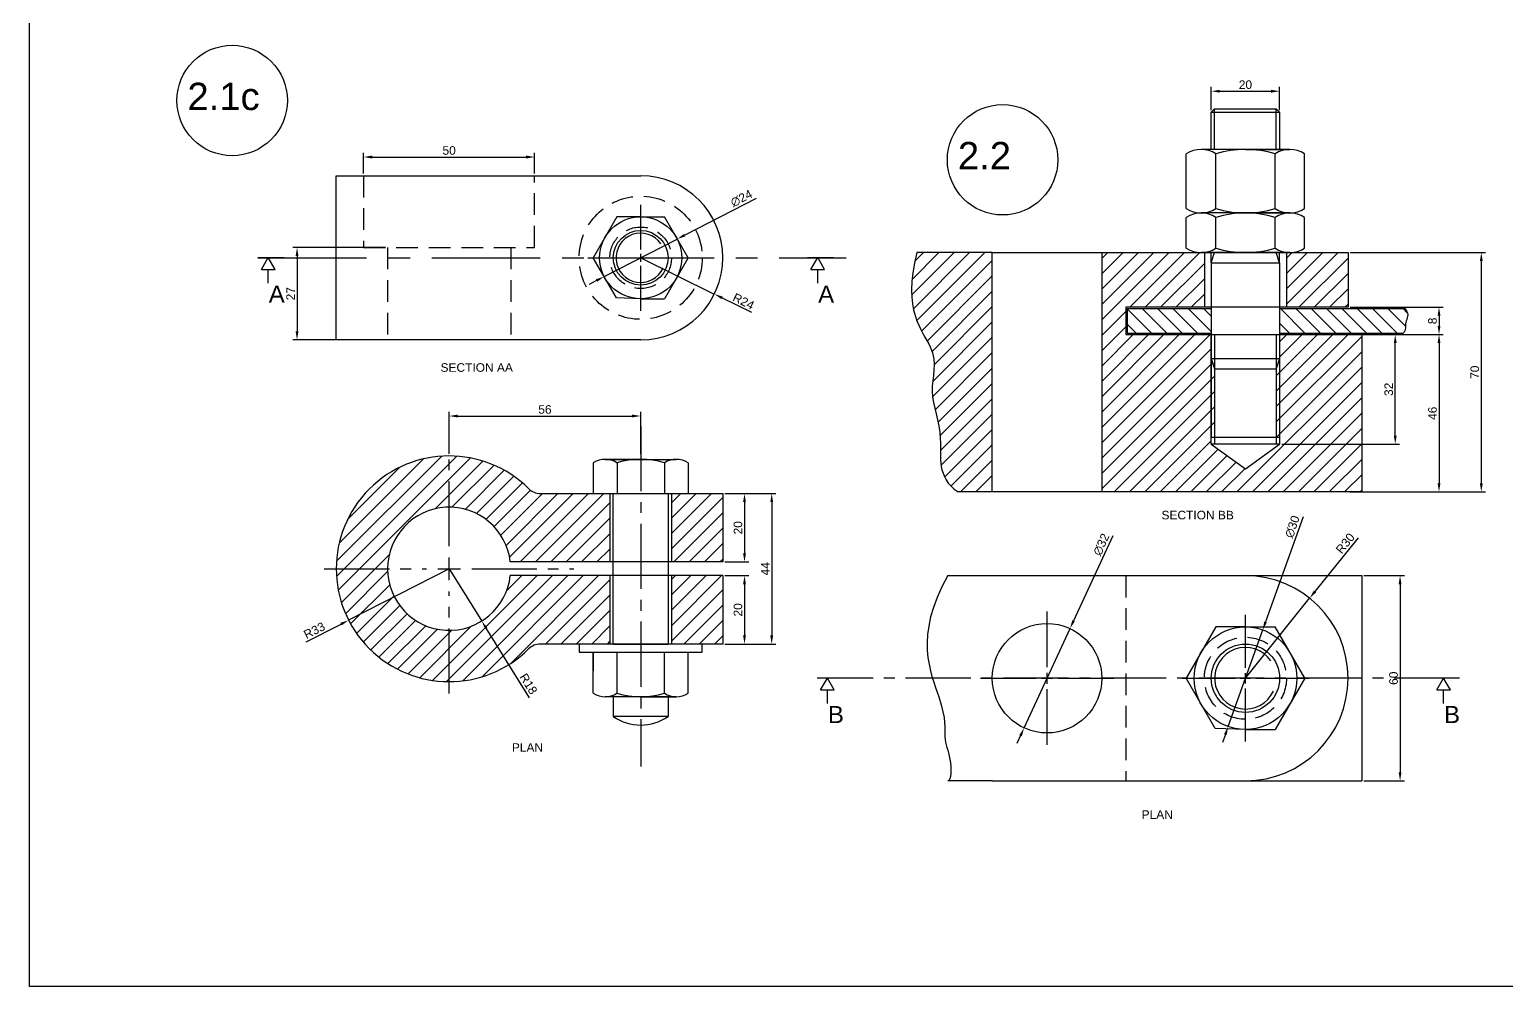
# Model space of a CAD drawing. Header units: millimetres. Extents: x 3067 to 6578, y 1382 to 1935.
# Drawn here: x 4520.3 to 4952.1, y 1474.3 to 1754.1 of the extents above; entities that cross this region are included whole.
import ezdxf

# ---------------------------------------------------------------- set-up
doc = ezdxf.new("R2010")
doc.units = ezdxf.units.MM
for name, pattern in [('CENTER', [50.8, 31.75, -6.35, 6.35, -6.35]), ('CENTER2', [28.575, 19.05, -3.175, 3.175, -3.175]), ('HIDDEN', [9.525, 6.35, -3.175])]:
    doc.linetypes.add(name, pattern=pattern)
doc.styles.get("Standard").update_dxf_attribs({"font": 'arial.ttf'})
doc.dimstyles.new('chella', dxfattribs={"dimtxt": 2.5, "dimasz": 2.5, "dimexe": 1.25, "dimexo": 0.625, "dimtad": 1, "dimdec": 0, "dimtxsty": 'Standard', "dimcen": 2.5, "dimclrd": 3, "dimclre": 3, "dimclrt": 4, "dimadec": 0, "dimazin": 0, "dimtfac": 1, "dimtdec": 0, "dimtmove": 0, "dimatfit": 3, "dimfxl": 1, "dimarcsym": 0})

# ---------------------------------------------------------------- blocks, each defined once
blk = doc.blocks.new('*U19')
at = {"color": 0, "linetype": 'CENTER2', "transparency": 16777216}
for p, q in [((0, 3.2), (0, 19.5)), ((-19.5, 0), (-3.2, 0)), ((3.2, 0), (19.5, 0)), ((0, -19.5), (0, -3.2))]:
    blk.add_line(p, q, dxfattribs=at)
at = {"color": 0, "linetype": 'Continuous', "transparency": 16777216}
for p, q in [((-1.6, 0), (1.6, 0)), ((0, -1.6), (0, 1.6))]:
    blk.add_line(p, q, dxfattribs=at)
blk = doc.blocks.new('*U20')
at = {"color": 0, "linetype": 'CENTER2', "transparency": 16777216}
for p, q in [((0, 6.6), (0, 36.5)), ((-36.5, 0), (-6.6, 0)), ((6.6, 0), (36.5, 0)), ((0, -36.5), (0, -6.6))]:
    blk.add_line(p, q, dxfattribs=at)
at = {"color": 0, "linetype": 'Continuous', "transparency": 16777216}
for p, q in [((-3.3, 0), (3.3, 0)), ((0, -3.3), (0, 3.3))]:
    blk.add_line(p, q, dxfattribs=at)
blk = doc.blocks.new('*U21')
at = {"color": 0, "linetype": 'CENTER2', "transparency": 16777216}
for p, q in [((0, 2.4), (0, 15.5)), ((-15.5, 0), (-2.4, 0)), ((2.4, 0), (15.5, 0)), ((0, -15.5), (0, -2.4))]:
    blk.add_line(p, q, dxfattribs=at)
at = {"color": 0, "linetype": 'Continuous', "transparency": 16777216}
for p, q in [((-1.2, 0), (1.2, 0)), ((0, -1.2), (0, 1.2))]:
    blk.add_line(p, q, dxfattribs=at)
blk = doc.blocks.new('*U22')
at = {"color": 0, "linetype": 'CENTER2', "transparency": 16777216}
for p, q in [((0, 3), (0, 18.5)), ((-18.5, 0), (-3, 0)), ((3, 0), (18.5, 0)), ((0, -18.5), (0, -3))]:
    blk.add_line(p, q, dxfattribs=at)
at = {"color": 0, "linetype": 'Continuous', "transparency": 16777216}
for p, q in [((-1.5, 0), (1.5, 0)), ((0, -1.5), (0, 1.5))]:
    blk.add_line(p, q, dxfattribs=at)
blk = doc.blocks.new('*D47')
at = {"color": 3, "lineweight": -2, "transparency": 16777216}
for p, q in [((4618.01, 1712), (4618.01, 1718.09)), ((4620.51, 1716.84), (4665.51, 1716.84)), ((4668.01, 1712), (4668.01, 1718.09))]:
    blk.add_line(p, q, dxfattribs=at)
at = {"color": 3, "transparency": 16777216}
for points in [[(4620.51, 1717.26), (4620.51, 1716.42), (4618.01, 1716.84)], [(4665.51, 1717.26), (4665.51, 1716.42), (4668.01, 1716.84)]]:
    blk.add_solid(points, dxfattribs=at)
at = {"layer": 'Defpoints', "color": 0, "transparency": 16777216}
for p in [(4668.01, 1716.84), (4618.01, 1711.38), (4668.01, 1711.38)]:
    blk.add_point(p, dxfattribs=at)
at = {"color": 4, "transparency": 16777216, "insert": (4643.01, 1718.74), "char_height": 2.5, "attachment_point": 5}
blk.add_mtext('50', dxfattribs=at)
blk = doc.blocks.new('*D48')
at = {"color": 3, "lineweight": -2, "transparency": 16777216}
for p, q in [((4732.73, 1704.73), (4711.9, 1694.01)), ((4688.34, 1681.89), (4709.68, 1692.87)), ((4686.12, 1680.74), (4683.9, 1679.6))]:
    blk.add_line(p, q, dxfattribs=at)
at = {"color": 3, "transparency": 16777216}
for points in [[(4711.71, 1694.38), (4712.09, 1693.64), (4709.68, 1692.87)], [(4685.93, 1681.11), (4686.31, 1680.37), (4688.34, 1681.89)]]:
    blk.add_solid(points, dxfattribs=at)
at = {"layer": 'Defpoints', "color": 0, "transparency": 16777216}
for p in [(4709.68, 1692.87), (4688.34, 1681.89)]:
    blk.add_point(p, dxfattribs=at)
at = {"color": 4, "transparency": 16777216, "insert": (4728.47, 1704.76), "char_height": 2.5, "attachment_point": 5, "rotation": 27.2311}
blk.add_mtext('∅24', dxfattribs=at)
blk = doc.blocks.new('*D49')
at = {"color": 3, "lineweight": -2, "transparency": 16777216}
for p, q in [((4699.01, 1687.38), (4720.54, 1676.77)), ((4731.5, 1671.38), (4722.78, 1675.67))]:
    blk.add_line(p, q, dxfattribs=at)
at = {"color": 3, "transparency": 16777216}
blk.add_solid([(4722.97, 1676.04), (4722.6, 1675.3), (4720.54, 1676.77)], dxfattribs=at)
at = {"layer": 'Defpoints', "color": 0, "transparency": 16777216}
for p in [(4699.01, 1687.38), (4720.54, 1676.77)]:
    blk.add_point(p, dxfattribs=at)
at = {"color": 4, "transparency": 16777216, "insert": (4729.09, 1674.66), "char_height": 2.5, "attachment_point": 5, "rotation": 333.7832}
blk.add_mtext('R24', dxfattribs=at)
blk = doc.blocks.new('*D50')
at = {"color": 3, "lineweight": -2, "transparency": 16777216}
for p, q in [((4723.64, 1618.45), (4730.61, 1618.45)), ((4729.36, 1615.95), (4729.36, 1600.95)), ((4723.64, 1598.45), (4730.61, 1598.45))]:
    blk.add_line(p, q, dxfattribs=at)
at = {"color": 3, "transparency": 16777216}
for points in [[(4728.94, 1615.95), (4729.77, 1615.95), (4729.36, 1618.45)], [(4728.94, 1600.95), (4729.77, 1600.95), (4729.36, 1598.45)]]:
    blk.add_solid(points, dxfattribs=at)
at = {"layer": 'Defpoints', "color": 0, "transparency": 16777216}
for p in [(4723.01, 1618.45), (4723.01, 1598.45), (4729.36, 1598.45)]:
    blk.add_point(p, dxfattribs=at)
at = {"color": 4, "transparency": 16777216, "insert": (4727.46, 1608.45), "char_height": 2.5, "attachment_point": 5, "rotation": 90}
blk.add_mtext('20', dxfattribs=at)
blk = doc.blocks.new('*D51')
at = {"color": 3, "lineweight": -2, "transparency": 16777216}
for p, q in [((4723.64, 1594.45), (4730.61, 1594.45)), ((4729.36, 1591.95), (4729.36, 1576.95)), ((4723.64, 1574.45), (4730.61, 1574.45))]:
    blk.add_line(p, q, dxfattribs=at)
at = {"color": 3, "transparency": 16777216}
for points in [[(4728.94, 1591.95), (4729.77, 1591.95), (4729.36, 1594.45)], [(4728.94, 1576.95), (4729.77, 1576.95), (4729.36, 1574.45)]]:
    blk.add_solid(points, dxfattribs=at)
at = {"layer": 'Defpoints', "color": 0, "transparency": 16777216}
for p in [(4723.01, 1594.45), (4723.01, 1574.45), (4729.36, 1574.45)]:
    blk.add_point(p, dxfattribs=at)
at = {"color": 4, "transparency": 16777216, "insert": (4727.46, 1584.45), "char_height": 2.5, "attachment_point": 5, "rotation": 90}
blk.add_mtext('20', dxfattribs=at)
blk = doc.blocks.new('*D52')
at = {"color": 3, "lineweight": -2, "transparency": 16777216}
for p, q in [((4723.64, 1618.45), (4738.56, 1618.45)), ((4737.31, 1615.95), (4737.31, 1576.95)), ((4723.64, 1574.45), (4738.56, 1574.45))]:
    blk.add_line(p, q, dxfattribs=at)
at = {"color": 3, "transparency": 16777216}
for points in [[(4736.89, 1615.95), (4737.73, 1615.95), (4737.31, 1618.45)], [(4736.89, 1576.95), (4737.73, 1576.95), (4737.31, 1574.45)]]:
    blk.add_solid(points, dxfattribs=at)
at = {"layer": 'Defpoints', "color": 0, "transparency": 16777216}
for p in [(4723.01, 1618.45), (4723.01, 1574.45), (4737.31, 1574.45)]:
    blk.add_point(p, dxfattribs=at)
at = {"color": 4, "transparency": 16777216, "insert": (4735.44, 1596.45), "char_height": 2.5, "attachment_point": 5, "rotation": 90}
blk.add_mtext('44', dxfattribs=at)
blk = doc.blocks.new('*D53')
at = {"color": 3, "lineweight": -2, "transparency": 16777216}
for p, q in [((4643.01, 1630.07), (4643.01, 1642.37)), ((4645.51, 1641.12), (4696.51, 1641.12)), ((4699.01, 1630.07), (4699.01, 1642.37))]:
    blk.add_line(p, q, dxfattribs=at)
at = {"color": 3, "transparency": 16777216}
for points in [[(4645.51, 1641.53), (4645.51, 1640.7), (4643.01, 1641.12)], [(4696.51, 1641.53), (4696.51, 1640.7), (4699.01, 1641.12)]]:
    blk.add_solid(points, dxfattribs=at)
at = {"layer": 'Defpoints', "color": 0, "transparency": 16777216}
for p in [(4699.01, 1641.12), (4643.01, 1629.45), (4699.01, 1629.45)]:
    blk.add_point(p, dxfattribs=at)
at = {"color": 4, "transparency": 16777216, "insert": (4671.01, 1643.02), "char_height": 2.5, "attachment_point": 5}
blk.add_mtext('56', dxfattribs=at)
blk = doc.blocks.new('*D54')
at = {"color": 3, "lineweight": -2, "transparency": 16777216}
for p, q in [((4643.01, 1596.45), (4613.63, 1581.42)), ((4601.25, 1575.08), (4611.41, 1580.28))]:
    blk.add_line(p, q, dxfattribs=at)
at = {"color": 3, "transparency": 16777216}
blk.add_solid([(4611.22, 1580.65), (4611.6, 1579.91), (4613.63, 1581.42)], dxfattribs=at)
at = {"layer": 'Defpoints', "color": 0, "transparency": 16777216}
for p in [(4643.01, 1596.45), (4613.63, 1581.42)]:
    blk.add_point(p, dxfattribs=at)
at = {"color": 4, "transparency": 16777216, "insert": (4603.6, 1578.42), "char_height": 2.5, "attachment_point": 5, "rotation": 27.0947}
blk.add_mtext('R33', dxfattribs=at)
blk = doc.blocks.new('*D55')
at = {"color": 3, "lineweight": -2, "transparency": 16777216}
for p, q in [((4643.01, 1596.45), (4652.53, 1581.17)), ((4666.51, 1558.72), (4653.85, 1579.05))]:
    blk.add_line(p, q, dxfattribs=at)
at = {"color": 3, "transparency": 16777216}
blk.add_solid([(4654.2, 1579.27), (4653.5, 1578.83), (4652.53, 1581.17)], dxfattribs=at)
at = {"layer": 'Defpoints', "color": 0, "transparency": 16777216}
for p in [(4643.01, 1596.45), (4652.53, 1581.17)]:
    blk.add_point(p, dxfattribs=at)
at = {"color": 4, "transparency": 16777216, "insert": (4666.21, 1562.8), "char_height": 2.5, "attachment_point": 5, "rotation": 301.9174}
blk.add_mtext('R18', dxfattribs=at)
blk = doc.blocks.new('*D56')
at = {"color": 3, "lineweight": -2, "transparency": 16777216}
for p, q in [((4865.81, 1730.55), (4865.81, 1737.33)), ((4868.31, 1736.08), (4883.31, 1736.08)), ((4885.81, 1730.55), (4885.81, 1737.33))]:
    blk.add_line(p, q, dxfattribs=at)
at = {"color": 3, "transparency": 16777216}
for points in [[(4868.31, 1736.5), (4868.31, 1735.67), (4865.81, 1736.08)], [(4883.31, 1736.5), (4883.31, 1735.67), (4885.81, 1736.08)]]:
    blk.add_solid(points, dxfattribs=at)
at = {"layer": 'Defpoints', "color": 0, "transparency": 16777216}
for p in [(4885.81, 1736.08), (4865.81, 1729.92), (4885.81, 1729.92)]:
    blk.add_point(p, dxfattribs=at)
at = {"color": 4, "transparency": 16777216, "insert": (4875.81, 1737.98), "char_height": 2.5, "attachment_point": 5}
blk.add_mtext('20', dxfattribs=at)
blk = doc.blocks.new('*D57')
at = {"color": 3, "lineweight": -2, "transparency": 16777216}
for p, q in [((4906.44, 1672.92), (4933.65, 1672.92)), ((4932.4, 1670.42), (4932.4, 1667.42)), ((4906.44, 1664.92), (4933.65, 1664.92))]:
    blk.add_line(p, q, dxfattribs=at)
at = {"color": 3, "transparency": 16777216}
for points in [[(4931.99, 1670.42), (4932.82, 1670.42), (4932.4, 1672.92)], [(4931.99, 1667.42), (4932.82, 1667.42), (4932.4, 1664.92)]]:
    blk.add_solid(points, dxfattribs=at)
at = {"layer": 'Defpoints', "color": 0, "transparency": 16777216}
for p in [(4905.81, 1672.92), (4905.81, 1664.92), (4932.4, 1664.92)]:
    blk.add_point(p, dxfattribs=at)
at = {"color": 4, "transparency": 16777216, "insert": (4930.5, 1668.92), "char_height": 2.5, "attachment_point": 5, "rotation": 90}
blk.add_mtext('8', dxfattribs=at)
blk = doc.blocks.new('*D58')
at = {"color": 3, "lineweight": -2, "transparency": 16777216}
for p, q in [((4910.44, 1664.92), (4933.65, 1664.92)), ((4932.4, 1662.42), (4932.4, 1621.42)), ((4910.44, 1618.92), (4933.65, 1618.92))]:
    blk.add_line(p, q, dxfattribs=at)
at = {"color": 3, "transparency": 16777216}
for points in [[(4931.99, 1662.42), (4932.82, 1662.42), (4932.4, 1664.92)], [(4931.99, 1621.42), (4932.82, 1621.42), (4932.4, 1618.92)]]:
    blk.add_solid(points, dxfattribs=at)
at = {"layer": 'Defpoints', "color": 0, "transparency": 16777216}
for p in [(4909.81, 1664.92), (4909.81, 1618.92), (4932.4, 1618.92)]:
    blk.add_point(p, dxfattribs=at)
at = {"color": 4, "transparency": 16777216, "insert": (4930.5, 1641.92), "char_height": 2.5, "attachment_point": 5, "rotation": 90}
blk.add_mtext('46', dxfattribs=at)
blk = doc.blocks.new('*D59')
at = {"color": 3, "lineweight": -2, "transparency": 16777216}
for p, q in [((4886.44, 1664.92), (4920.85, 1664.92)), ((4919.6, 1635.42), (4919.6, 1662.42)), ((4886.44, 1632.92), (4920.85, 1632.92))]:
    blk.add_line(p, q, dxfattribs=at)
at = {"color": 3, "transparency": 16777216}
for points in [[(4919.18, 1662.42), (4920.02, 1662.42), (4919.6, 1664.92)], [(4919.18, 1635.42), (4920.02, 1635.42), (4919.6, 1632.92)]]:
    blk.add_solid(points, dxfattribs=at)
at = {"layer": 'Defpoints', "color": 0, "transparency": 16777216}
for p in [(4885.81, 1664.92), (4919.6, 1664.92), (4885.81, 1632.92)]:
    blk.add_point(p, dxfattribs=at)
at = {"color": 4, "transparency": 16777216, "insert": (4917.7, 1648.92), "char_height": 2.5, "attachment_point": 5, "rotation": 90}
blk.add_mtext('32', dxfattribs=at)
blk = doc.blocks.new('*D60')
at = {"color": 3, "lineweight": -2, "transparency": 16777216}
for p, q in [((4906.44, 1688.92), (4946.01, 1688.92)), ((4944.76, 1686.42), (4944.76, 1621.42)), ((4906.44, 1618.92), (4946.01, 1618.92))]:
    blk.add_line(p, q, dxfattribs=at)
at = {"color": 3, "transparency": 16777216}
for points in [[(4944.35, 1686.42), (4945.18, 1686.42), (4944.76, 1688.92)], [(4944.35, 1621.42), (4945.18, 1621.42), (4944.76, 1618.92)]]:
    blk.add_solid(points, dxfattribs=at)
at = {"layer": 'Defpoints', "color": 0, "transparency": 16777216}
for p in [(4905.81, 1688.92), (4905.81, 1618.92), (4944.76, 1618.92)]:
    blk.add_point(p, dxfattribs=at)
at = {"color": 4, "transparency": 16777216, "insert": (4942.86, 1653.92), "char_height": 2.5, "attachment_point": 5, "rotation": 90}
blk.add_mtext('70', dxfattribs=at)
blk = doc.blocks.new('*D61')
at = {"color": 3, "lineweight": -2, "transparency": 16777216}
for p, q in [((4837.05, 1606.13), (4825.57, 1581.25)), ((4811.11, 1549.93), (4824.52, 1578.98)), ((4810.06, 1547.66), (4809.02, 1545.39))]:
    blk.add_line(p, q, dxfattribs=at)
at = {"color": 3, "transparency": 16777216}
for points in [[(4825.19, 1581.43), (4825.94, 1581.08), (4824.52, 1578.98)], [(4809.68, 1547.83), (4810.44, 1547.48), (4811.11, 1549.93)]]:
    blk.add_solid(points, dxfattribs=at)
at = {"layer": 'Defpoints', "color": 0, "transparency": 16777216}
for p in [(4824.52, 1578.98), (4811.11, 1549.93)]:
    blk.add_point(p, dxfattribs=at)
at = {"color": 4, "transparency": 16777216, "insert": (4833.68, 1603.54), "char_height": 2.5, "attachment_point": 5, "rotation": 65.2284}
blk.add_mtext('∅32', dxfattribs=at)
blk = doc.blocks.new('*D62')
at = {"color": 3, "lineweight": -2, "transparency": 16777216}
for p, q in [((4908.73, 1605.5), (4896.14, 1589.81)), ((4875.81, 1564.45), (4894.58, 1587.86))]:
    blk.add_line(p, q, dxfattribs=at)
at = {"color": 3, "transparency": 16777216}
blk.add_solid([(4895.82, 1590.07), (4896.47, 1589.55), (4894.58, 1587.86)], dxfattribs=at)
at = {"layer": 'Defpoints', "color": 0, "transparency": 16777216}
for p in [(4894.58, 1587.86), (4875.81, 1564.45)]:
    blk.add_point(p, dxfattribs=at)
at = {"color": 4, "transparency": 16777216, "insert": (4904.99, 1603.88), "char_height": 2.5, "attachment_point": 5, "rotation": 51.2772}
blk.add_mtext('R30', dxfattribs=at)
blk = doc.blocks.new('*D63')
at = {"color": 3, "lineweight": -2, "transparency": 16777216}
for p, q in [((4910.44, 1594.45), (4922.26, 1594.45)), ((4921.01, 1591.95), (4921.01, 1536.95)), ((4910.44, 1534.45), (4922.26, 1534.45))]:
    blk.add_line(p, q, dxfattribs=at)
at = {"color": 3, "transparency": 16777216}
for points in [[(4920.6, 1591.95), (4921.43, 1591.95), (4921.01, 1594.45)], [(4920.6, 1536.95), (4921.43, 1536.95), (4921.01, 1534.45)]]:
    blk.add_solid(points, dxfattribs=at)
at = {"layer": 'Defpoints', "color": 0, "transparency": 16777216}
for p in [(4909.81, 1594.45), (4909.81, 1534.45), (4921.01, 1534.45)]:
    blk.add_point(p, dxfattribs=at)
at = {"color": 4, "transparency": 16777216, "insert": (4919.11, 1564.45), "char_height": 2.5, "attachment_point": 5, "rotation": 90}
blk.add_mtext('60', dxfattribs=at)
blk = doc.blocks.new('*D64')
at = {"color": 3, "lineweight": -2, "transparency": 16777216}
for p, q in [((4892.66, 1611.63), (4881.7, 1580.93)), ((4870.77, 1550.33), (4880.86, 1578.58)), ((4869.93, 1547.97), (4869.09, 1545.62))]:
    blk.add_line(p, q, dxfattribs=at)
at = {"color": 3, "transparency": 16777216}
for points in [[(4881.31, 1581.07), (4882.09, 1580.79), (4880.86, 1578.58)], [(4869.54, 1548.11), (4870.32, 1547.83), (4870.77, 1550.33)]]:
    blk.add_solid(points, dxfattribs=at)
at = {"layer": 'Defpoints', "color": 0, "transparency": 16777216}
for p in [(4880.86, 1578.58), (4870.77, 1550.33)]:
    blk.add_point(p, dxfattribs=at)
at = {"color": 4, "transparency": 16777216, "insert": (4889.53, 1608.74), "char_height": 2.5, "attachment_point": 5, "rotation": 70.3503}
blk.add_mtext('∅30', dxfattribs=at)
blk = doc.blocks.new('*D89')
at = {"color": 3, "lineweight": -2, "transparency": 16777216}
for p, q in [((4624.39, 1690.38), (4597.29, 1690.38)), ((4598.54, 1687.88), (4598.54, 1665.88)), ((4624.39, 1663.38), (4597.29, 1663.38))]:
    blk.add_line(p, q, dxfattribs=at)
at = {"color": 3, "transparency": 16777216}
for points in [[(4598.13, 1687.88), (4598.96, 1687.88), (4598.54, 1690.38)], [(4598.13, 1665.88), (4598.96, 1665.88), (4598.54, 1663.38)]]:
    blk.add_solid(points, dxfattribs=at)
at = {"layer": 'Defpoints', "color": 0, "transparency": 16777216}
for p in [(4625.01, 1690.38), (4598.54, 1663.38), (4625.01, 1663.38)]:
    blk.add_point(p, dxfattribs=at)
at = {"color": 4, "transparency": 16777216, "insert": (4596.66, 1676.88), "char_height": 2.5, "attachment_point": 5, "rotation": 90}
blk.add_mtext('27', dxfattribs=at)

msp = doc.modelspace()

# ---------------------------------------------------------------- hatches: boundary and pattern name
h = msp.add_hatch()
h.set_pattern_fill('ANSI31', color=3)
h.set_pattern_definition([(45, (1808.2874, -305.64), (-2.245064, 2.245064), [])])
edge = h.paths.add_edge_path()
edge.add_line((4801.81, 1688.92), (4779.74, 1688.92))
edge.add_spline(control_points=[(4779.74, 1688.92), (4775.35, 1671.75), (4787.61, 1660.5), (4782.36, 1648.5), (4788.36, 1635.25), (4785.36, 1623.25), (4791.79, 1618.92)], knot_values=[0, 0, 0, 0, 1, 2, 3, 4, 4, 4, 4], degree=3, periodic=0)
edge.add_line((4791.79, 1618.92), (4801.81, 1618.92))
edge.add_line((4801.81, 1618.92), (4801.81, 1688.92))
h.paths.add_polyline_path([(4865.81, 1664.92), (4840.81, 1664.92), (4840.81, 1672.92), (4863.81, 1672.92), (4863.81, 1688.92), (4833.81, 1688.92), (4833.81, 1618.92), (4875.81, 1618.92), (4875.81, 1625.66), (4865.81, 1632.92)])
h.paths.add_polyline_path([(4905.81, 1688.92), (4887.81, 1688.92), (4887.81, 1672.92), (4905.81, 1672.92)])
h.paths.add_polyline_path([(4909.81, 1664.92), (4885.81, 1664.92), (4885.81, 1661.92), (4885.81, 1632.92), (4875.81, 1625.66), (4875.81, 1618.92), (4909.81, 1618.92)])
h.paths.add_polyline_path([(4866.81, 1654.92), (4865.81, 1657.92), (4865.81, 1634.92), (4866.81, 1634.92)], flags=17)
h.paths.add_polyline_path([(4885.81, 1657.92), (4884.81, 1654.92), (4884.81, 1634.92), (4885.81, 1634.92)], flags=17)
h = msp.add_hatch()
h.set_pattern_fill('ANSI31', color=3, angle=90)
h.set_pattern_definition([(135, (1808.2874, -305.64), (-2.245064, -2.245064), [])])
h.paths.add_polyline_path([(4865.81, 1665.32), (4865.81, 1672.52), (4841.21, 1672.52), (4841.21, 1665.32)])
edge = h.paths.add_edge_path()
edge.add_spline(control_points=[(4921.96, 1665.32), (4922.9, 1666.09), (4921.9, 1668.72), (4923.98, 1670.62), (4922.42, 1672.52)], knot_values=[0, 0, 0, 0, 1, 2, 2, 2, 2], degree=3, periodic=0)
edge.add_line((4922.42, 1672.52), (4885.81, 1672.52))
edge.add_line((4885.81, 1672.52), (4885.81, 1665.32))
edge.add_line((4885.81, 1665.32), (4921.96, 1665.32))
at = {"linetype": 'CENTER'}
h = msp.add_hatch(dxfattribs=at)
h.set_pattern_fill('ANSI31', color=3)
h.set_pattern_definition([(45, (1834.7244, -305.64), (-2.245064, 2.245064), [])])
h.paths.add_polyline_path([(4690.01, 1618.45), (4669.75, 1618.45, -0.197653), (4666.23, 1619.9, 0.197653), (4643.01, 1629.45), (4643.01, 1614.45, -0.381966), (4660.9, 1598.45), (4690.01, 1598.45)])
h.paths.add_polyline_path([(4643.01, 1614.45), (4643.01, 1629.45, 0.414214), (4610.01, 1596.45), (4625.01, 1596.45, -0.414214)])
h.paths.add_polyline_path([(4625.01, 1596.45), (4610.01, 1596.45, 0.414214), (4643.01, 1563.45), (4643.01, 1578.45, -0.414214)])
h.paths.add_polyline_path([(4666.23, 1573, -0.197653), (4669.75, 1574.45), (4690.01, 1574.45), (4690.01, 1594.45), (4660.9, 1594.45, -0.381966), (4643.01, 1578.45), (4643.01, 1563.45, 0.197653)])
h.paths.add_polyline_path([(4708.01, 1598.45), (4723.01, 1598.45), (4723.01, 1618.45), (4708.01, 1618.45)])
h.paths.add_polyline_path([(4723.01, 1594.45), (4708.01, 1594.45), (4708.01, 1574.45), (4723.01, 1574.45)])

# ---------------------------------------------------------------- linework, layer by layer
at = {"color": 4}
for p, q in [((4865.81, 1729.92), (4866.81, 1730.92)), ((4865.81, 1719.07), (4865.81, 1729.92)), ((4866.81, 1730.92), (4884.81, 1730.92)), ((4866.81, 1719.07), (4866.81, 1730.92)), ((4884.81, 1719.07), (4884.81, 1730.92)), ((4884.81, 1730.92), (4885.81, 1729.92)), ((4885.81, 1729.92), (4885.81, 1719.07)), ((4875.81, 1719.07), (4862.84, 1719.07)), ((4884.46, 1719.07), (4867.16, 1719.07)), ((4875.81, 1719.07), (4888.79, 1719.07)), ((4888.79, 1719.07), (4884.46, 1719.07)), ((4858.52, 1701.75), (4858.52, 1717.8)), ((4867.16, 1701.75), (4867.16, 1717.8)), ((4884.46, 1701.75), (4884.46, 1717.8)), ((4893.11, 1701.75), (4893.11, 1717.8)), ((4610.01, 1711.38), (4699.01, 1711.38)), ((4610.01, 1663.38), (4610.01, 1711.38)), ((4692.08, 1699.38), (4685.16, 1687.38)), ((4699.01, 1699.38), (4692.08, 1699.38)), ((4699.01, 1699.38), (4699.01, 1699.38)), ((4699.01, 1699.38), (4705.94, 1699.38)), ((4712.86, 1687.38), (4705.94, 1699.38)), ((4858.52, 1690.2), (4858.52, 1699.2)), ((4875.81, 1700.48), (4862.84, 1700.48)), ((4875.81, 1700.48), (4862.84, 1700.48)), ((4884.46, 1700.48), (4867.16, 1700.48)), ((4884.46, 1700.48), (4867.16, 1700.48)), ((4867.16, 1690.2), (4867.16, 1699.2)), ((4875.81, 1700.48), (4888.79, 1700.48)), ((4875.81, 1700.48), (4888.79, 1700.48)), ((4888.79, 1700.48), (4884.46, 1700.48)), ((4888.79, 1700.48), (4884.46, 1700.48)), ((4884.46, 1690.2), (4884.46, 1699.2)), ((4893.11, 1690.2), (4893.11, 1699.2)), ((4801.81, 1618.92), (4801.81, 1688.92)), ((4801.81, 1688.92), (4817.81, 1688.92)), ((4817.81, 1688.92), (4905.81, 1688.92)), ((4833.81, 1688.92), (4833.81, 1618.92)), ((4875.81, 1688.92), (4862.84, 1688.92)), ((4863.81, 1688.92), (4863.81, 1672.92)), ((4865.81, 1685.92), (4866.81, 1688.92)), ((4865.81, 1685.92), (4865.81, 1688.92)), ((4866.81, 1688.92), (4884.81, 1688.92)), ((4884.46, 1688.92), (4867.16, 1688.92)), ((4875.81, 1688.92), (4888.79, 1688.92)), ((4888.79, 1688.92), (4884.46, 1688.92)), ((4885.81, 1685.92), (4884.81, 1688.92)), ((4885.81, 1685.92), (4885.81, 1688.92)), ((4887.81, 1688.92), (4887.81, 1672.92)), ((4905.81, 1688.92), (4905.81, 1672.92)), ((4691.93, 1675.65), (4685.16, 1687.38)), ((4712.86, 1687.38), (4705.94, 1675.38)), ((4865.81, 1685.92), (4865.81, 1661.92)), ((4865.81, 1685.92), (4885.81, 1685.92)), ((4885.81, 1685.92), (4885.81, 1661.92)), ((4699.01, 1675.38), (4691.93, 1675.65)), ((4699.01, 1675.38), (4705.94, 1675.38)), ((4905.81, 1672.92), (4840.81, 1672.92)), ((4840.81, 1672.92), (4840.81, 1664.92)), ((4841.21, 1672.52), (4865.81, 1672.52)), ((4841.21, 1672.52), (4841.21, 1665.32)), ((4885.81, 1672.52), (4922.42, 1672.52)), ((4699.01, 1663.38), (4610.01, 1663.38)), ((4840.81, 1664.92), (4909.81, 1664.92)), ((4841.21, 1665.32), (4865.81, 1665.32)), ((4865.81, 1632.92), (4865.81, 1664.92)), ((4866.81, 1664.92), (4866.81, 1632.92)), ((4884.81, 1664.92), (4884.81, 1632.92)), ((4885.81, 1665.32), (4921.96, 1665.32)), ((4885.81, 1664.92), (4885.81, 1632.92)), ((4909.81, 1664.92), (4909.81, 1618.92)), ((4865.81, 1661.92), (4865.81, 1634.92)), ((4885.81, 1661.92), (4885.81, 1634.92)), ((4865.81, 1657.92), (4885.81, 1657.92)), ((4865.81, 1657.92), (4866.81, 1654.92)), ((4866.81, 1654.92), (4884.81, 1654.92)), ((4885.81, 1657.92), (4884.81, 1654.92)), ((4865.81, 1634.92), (4885.81, 1634.92)), ((4865.81, 1634.92), (4885.81, 1634.92)), ((4885.81, 1632.92), (4865.81, 1632.92)), ((4865.81, 1632.92), (4875.81, 1625.66)), ((4875.81, 1625.66), (4885.81, 1632.92)), ((4699.01, 1628.45), (4688.62, 1628.45)), ((4688.62, 1628.45), (4692.09, 1628.45)), ((4692.09, 1628.45), (4705.94, 1628.45)), ((4699.01, 1628.45), (4709.4, 1628.45)), ((4685.16, 1627.43), (4685.16, 1618.45)), ((4692.09, 1627.43), (4692.09, 1618.45)), ((4705.94, 1627.43), (4705.94, 1618.45)), ((4712.86, 1627.43), (4712.86, 1618.45)), ((4669.75, 1618.45), (4723.01, 1618.45)), ((4690.01, 1618.45), (4690.01, 1598.45)), ((4691.01, 1574.45), (4691.01, 1618.45)), ((4707.01, 1618.45), (4707.01, 1574.45)), ((4708.01, 1618.45), (4708.01, 1598.45)), ((4723.01, 1618.45), (4723.01, 1598.45)), ((4801.81, 1618.92), (4791.79, 1618.92)), ((4817.81, 1618.92), (4801.81, 1618.92)), ((4909.81, 1618.92), (4817.81, 1618.92)), ((4723.01, 1598.45), (4660.9, 1598.45)), ((4723.01, 1594.45), (4660.9, 1594.45)), ((4690.01, 1594.45), (4690.01, 1574.45)), ((4708.01, 1594.45), (4708.01, 1574.45)), ((4723.01, 1594.45), (4723.01, 1574.45)), ((4788.83, 1594.45), (4909.81, 1594.45)), ((4909.81, 1594.45), (4909.81, 1534.45)), ((4867.16, 1579.45), (4858.5, 1564.45)), ((4875.81, 1579.45), (4867.16, 1579.45)), ((4875.81, 1579.45), (4875.81, 1579.45)), ((4875.81, 1579.45), (4884.47, 1579.45)), ((4893.13, 1564.45), (4884.47, 1579.45)), ((4723.01, 1574.45), (4669.75, 1574.45)), ((4681.01, 1574.45), (4681.01, 1572.05)), ((4681.01, 1572.05), (4717.01, 1572.05)), ((4685.16, 1560.07), (4685.16, 1572.05)), ((4685.16, 1572.05), (4712.86, 1572.05)), ((4685.16, 1572.05), (4685.16, 1566.66)), ((4691.01, 1574.45), (4707.01, 1574.45)), ((4692.09, 1560.07), (4692.09, 1572.05)), ((4705.94, 1560.07), (4705.94, 1572.05)), ((4712.86, 1560.07), (4712.86, 1572.05)), ((4717.01, 1572.05), (4717.01, 1574.45)), ((4866.96, 1549.8), (4858.5, 1564.45)), ((4893.13, 1564.45), (4884.47, 1549.45)), ((4699.01, 1559.05), (4688.62, 1559.05)), ((4691.01, 1559.05), (4691.01, 1553.26)), ((4705.94, 1559.05), (4692.09, 1559.05)), ((4699.01, 1559.05), (4709.4, 1559.05)), ((4709.4, 1559.05), (4705.94, 1559.05)), ((4707.01, 1559.05), (4707.01, 1553.26)), ((4707.01, 1553.26), (4691.01, 1553.26)), ((4875.81, 1549.45), (4866.96, 1549.8)), ((4875.81, 1549.45), (4884.47, 1549.45)), ((4801.81, 1534.45), (4788.83, 1534.45)), ((4801.81, 1534.45), (4909.81, 1534.45))]:
    msp.add_line(p, q, dxfattribs=at)
at = {"color": 4, "linetype": 'CENTER'}
msp.add_line((4865.81, 1729.92), (4885.81, 1729.92), dxfattribs=at)
at = {"color": 3, "linetype": 'HIDDEN'}
for p, q in [((4618.01, 1711.38), (4618.01, 1690.38)), ((4668.01, 1690.38), (4668.01, 1711.38)), ((4618.01, 1690.38), (4668.01, 1690.38)), ((4625.01, 1690.38), (4625.01, 1663.38)), ((4661.01, 1690.38), (4661.01, 1663.38))]:
    msp.add_line(p, q, dxfattribs=at)
at = {"color": 1, "linetype": 'CENTER'}
msp.add_line((4587.12, 1687.38), (4755.25, 1687.38), dxfattribs=at)
at = {"color": 6}
for p, q in [((4594.79, 1687.36), (4587.12, 1687.38)), ((4588.14, 1683.96), (4590.14, 1687.42)), ((4588.14, 1683.96), (4592.14, 1683.96)), ((4590.04, 1684.02), (4590.04, 1679.95)), ((4755.41, 1687.36), (4747.74, 1687.37)), ((4748.76, 1683.95), (4750.76, 1687.42)), ((4748.76, 1683.95), (4752.76, 1683.95)), ((4750.66, 1684.02), (4750.66, 1679.95)), ((4758.26, 1564.44), (4750.59, 1564.45)), ((4751.61, 1561.03), (4753.61, 1564.5)), ((4938.39, 1564.45), (4930.72, 1564.47)), ((4931.74, 1561.05), (4933.74, 1564.51)), ((4751.61, 1561.03), (4755.61, 1561.03)), ((4753.51, 1561.1), (4753.51, 1557.03)), ((4931.74, 1561.05), (4935.74, 1561.05)), ((4933.64, 1561.11), (4933.64, 1557.04))]:
    msp.add_line(p, q, dxfattribs=at)
for p, q in [((4592.14, 1683.96), (4590.14, 1687.42)), ((4752.76, 1683.95), (4750.76, 1687.42)), ((4755.61, 1561.03), (4753.61, 1564.5)), ((4935.74, 1561.05), (4933.74, 1564.51))]:
    msp.add_line(p, q)
at = {"color": 1}
for p, q in [((4594.63, 1687.38), (4598.51, 1687.38)), ((4755.25, 1687.38), (4759.13, 1687.38))]:
    msp.add_line(p, q, dxfattribs=at)
at = {"color": 1, "linetype": 'CENTER2'}
for p, q in [((4699.01, 1638.18), (4699.01, 1538.61)), ((4938.39, 1564.45), (4750.59, 1564.45))]:
    msp.add_line(p, q, dxfattribs=at)
at = {"color": 4, "linetype": 'HIDDEN'}
msp.add_line((4840.81, 1594.45), (4840.81, 1534.45), dxfattribs=at)
at = {"color": 6}
msp.add_lwpolyline([(5209.69, 1474.33), (4520.34, 1474.33), (4520.34, 1935.03), (5209.69, 1935.03)], close=True, dxfattribs=at)
at = {"color": 4}
msp.add_lwpolyline([(4801.81, 1688.92), (4779.74, 1688.92)], dxfattribs=at)
at = {"color": 4, "lineweight": 25}
for centre in [(4579.57, 1733.37), (4804.81, 1716.03)]:
    msp.add_circle(centre, 16.14, dxfattribs=at)
at = {"color": 3, "linetype": 'HIDDEN'}
for centre, radius in [((4699.01, 1687.38), 18), ((4699.01, 1687.38), 9), ((4875.81, 1564.45), 12)]:
    msp.add_circle(centre, radius, dxfattribs=at)
at = {"color": 4}
for centre, radius in [((4699.01, 1687.38), 12), ((4699.01, 1687.38), 8), ((4817.81, 1564.45), 16), ((4875.81, 1564.45), 15), ((4875.81, 1564.45), 10)]:
    msp.add_circle(centre, radius, dxfattribs=at)
for centre, radius, start, end in [((4862.84, 1711.1), 7.97, 57.1328, 122.8672), ((4875.81, 1689.11), 29.96, 73.2213, 106.7787), ((4888.79, 1711.1), 7.97, 57.1328, 122.8672), ((4699.01, 1687.38), 24, 270, 90), ((4862.84, 1708.44), 7.97, 237.1328, 302.8672), ((4875.81, 1730.44), 29.96, 253.2213, 286.7787), ((4888.79, 1708.44), 7.97, 237.1328, 302.8672), ((4862.84, 1692.51), 7.97, 57.1328, 122.8672), ((4875.81, 1670.51), 29.96, 73.2213, 106.7787), ((4888.79, 1692.51), 7.97, 57.1328, 122.8672), ((4699.01, 1687.38), 7.2, 34.6322, 335.4623), ((4862.84, 1696.89), 7.97, 237.1328, 302.8672), ((4875.81, 1718.89), 29.96, 253.2213, 286.7787), ((4888.79, 1696.89), 7.97, 237.1328, 302.8672), ((4643.01, 1596.45), 33, 45.2778, 314.7222), ((4688.62, 1622.07), 6.38, 57.1328, 122.8672), ((4699.01, 1604.46), 23.99, 73.2213, 106.7787), ((4709.4, 1622.07), 6.38, 57.1328, 122.8672), ((4669.75, 1623.45), 5, 225.2778, 270), ((4643.01, 1596.45), 18, 6.3794, 353.6206), ((4875.81, 1564.45), 30, 270, 90), ((4669.75, 1569.45), 5, 90, 134.7222), ((4875.81, 1564.45), 9, 34.6322, 335.4623), ((4688.62, 1565.43), 6.38, 237.1328, 302.8672), ((4699.01, 1583.04), 23.99, 253.2213, 286.7787), ((4709.4, 1565.43), 6.38, 237.1328, 302.8672), ((4699.01, 1564.81), 14.05, 235.292, 304.708)]:
    msp.add_arc(centre, radius, start, end, dxfattribs=at)
for points in [[(4779.74, 1688.92), (4775.35, 1671.75), (4787.61, 1660.5), (4782.36, 1648.5), (4788.36, 1635.25), (4785.36, 1623.25), (4791.79, 1618.92)], [(4922.42, 1672.52), (4923.98, 1670.62), (4921.9, 1668.72), (4922.9, 1666.09), (4921.96, 1665.32)], [(4788.83, 1594.45), (4778.61, 1576.67), (4789.12, 1554.92), (4787.12, 1546.92), (4789.87, 1541.67), (4789.87, 1534.45), (4788.83, 1534.45)]]:
    msp.add_open_spline(points, degree=3, dxfattribs=at)
at = {"color": 6}
for points in [[(4588.14, 1683.96), (4592.14, 1683.96), (4590.14, 1687.42), (4588.14, 1683.96)], [(4748.76, 1683.95), (4752.76, 1683.95), (4750.76, 1687.42), (4748.76, 1683.95)], [(4751.61, 1561.03), (4755.61, 1561.03), (4753.61, 1564.5), (4751.61, 1561.03)], [(4931.74, 1561.05), (4935.74, 1561.05), (4933.74, 1564.51), (4931.74, 1561.05)]]:
    msp.add_solid(points, dxfattribs=at)

# ---------------------------------------------------------------- block references
at = {"color": 1, "linetype": 'CENTER2'}
for name, p in [('*U21', (4699.01, 1687.38)), ('*U20', (4643.01, 1596.45)), ('*U19', (4817.81, 1564.45)), ('*U22', (4875.81, 1564.45))]:
    msp.add_blockref(name, p, dxfattribs=at)

# ---------------------------------------------------------------- texts
at = {"color": 4, "linetype": 'ByBlock', "ltscale": 0.2}
for s, p in [('2.1c', (4566.5, 1730.57)), ('2.2', (4791.74, 1713.24))]:
    msp.add_text(s, height=8, dxfattribs=at).set_placement(p)
at = {"color": 6}
for s, p in [('A', (4590.28, 1674.27)), ('A', (4750.9, 1674.26)), ('B', (4753.75, 1551.34)), ('B', (4933.88, 1551.35))]:
    msp.add_text(s, height=5, dxfattribs=at).set_placement(p)
at = {"color": 4}
for s, p in [('SECTION AA', (4640.5, 1654.05)), ('SECTION BB', (4851.27, 1610.9)), ('PLAN', (4661.35, 1542.95)), ('PLAN', (4845.46, 1523.34))]:
    msp.add_text(s, height=2.5, dxfattribs=at).set_placement(p)

# ---------------------------------------------------------------- dimensions: what is measured, and where the dimension line sits
for base, p1, p2, picture, middle in [((4885.81, 1736.08), (4865.81, 1729.92), (4885.81, 1729.92), '*D56', (4875.81, 1737.98)), ((4668.01, 1716.84), (4618.01, 1711.38), (4668.01, 1711.38), '*D47', (4643.01, 1718.74)), ((4699.01, 1641.12), (4643.01, 1629.45), (4699.01, 1629.45), '*D53', (4671.01, 1643.02))]:
    dim = msp.add_linear_dim(base=base, p1=p1, p2=p2, dimstyle='chella', dxfattribs=at)
    dim.commit()
    dim.dimension.update_dxf_attribs({"geometry": picture, "text_midpoint": middle})
for p1, p2, picture, middle in [((4688.34, 1681.89), (4709.68, 1692.87), '*D48', (4729.37, 1703)), ((4870.77, 1550.33), (4880.86, 1578.58), '*D64', (4891.39, 1608.08)), ((4811.11, 1549.93), (4824.52, 1578.98), '*D61', (4835.47, 1602.72))]:
    dim = msp.add_diameter_dim_2p(p1=p1, p2=p2, dimstyle='chella', dxfattribs=at)
    dim.commit()
    dim.dimension.update_dxf_attribs({"geometry": picture, "text_midpoint": middle, "dimtype": 163})
for base, p1, p2, picture, middle in [((4598.54, 1663.38), (4625.01, 1690.38), (4625.01, 1663.38), '*D89', (4596.66, 1676.88)), ((4944.76, 1618.92), (4905.81, 1688.92), (4905.81, 1618.92), '*D60', (4942.86, 1653.92)), ((4932.4, 1664.92), (4905.81, 1672.92), (4905.81, 1664.92), '*D57', (4930.5, 1668.92)), ((4919.6, 1664.92), (4885.81, 1632.92), (4885.81, 1664.92), '*D59', (4917.7, 1648.92)), ((4932.4, 1618.92), (4909.81, 1664.92), (4909.81, 1618.92), '*D58', (4930.5, 1641.92)), ((4729.36, 1598.45), (4723.01, 1618.45), (4723.01, 1598.45), '*D50', (4727.46, 1608.45)), ((4737.31, 1574.45), (4723.01, 1618.45), (4723.01, 1574.45), '*D52', (4735.44, 1596.45)), ((4729.36, 1574.45), (4723.01, 1594.45), (4723.01, 1574.45), '*D51', (4727.46, 1584.45)), ((4921.01, 1534.45), (4909.81, 1594.45), (4909.81, 1534.45), '*D63', (4919.11, 1564.45))]:
    dim = msp.add_linear_dim(base=base, p1=p1, p2=p2, angle=90, dimstyle='chella', dxfattribs=at)
    dim.commit()
    dim.dimension.update_dxf_attribs({"geometry": picture, "text_midpoint": middle})
dim = msp.add_radius_dim(center=(4699.01, 1687.38), mpoint=(4720.54, 1676.77), dimstyle='chella', dxfattribs=at)
dim.commit()
dim.dimension.update_dxf_attribs({"geometry": '*D49', "text_midpoint": (4729.09, 1674.66)})
for center, mpoint, picture, middle in [((4875.81, 1564.45), (4894.58, 1587.86), '*D62', (4906.47, 1602.69)), ((4643.01, 1596.45), (4613.63, 1581.42), '*D54', (4604.46, 1576.73)), ((4643.01, 1596.45), (4652.53, 1581.17), '*D55', (4664.6, 1561.79))]:
    dim = msp.add_radius_dim(center=center, mpoint=mpoint, dimstyle='chella', dxfattribs=at)
    dim.commit()
    dim.dimension.update_dxf_attribs({"geometry": picture, "text_midpoint": middle, "dimtype": 164})

doc.saveas('drawing.dxf')
